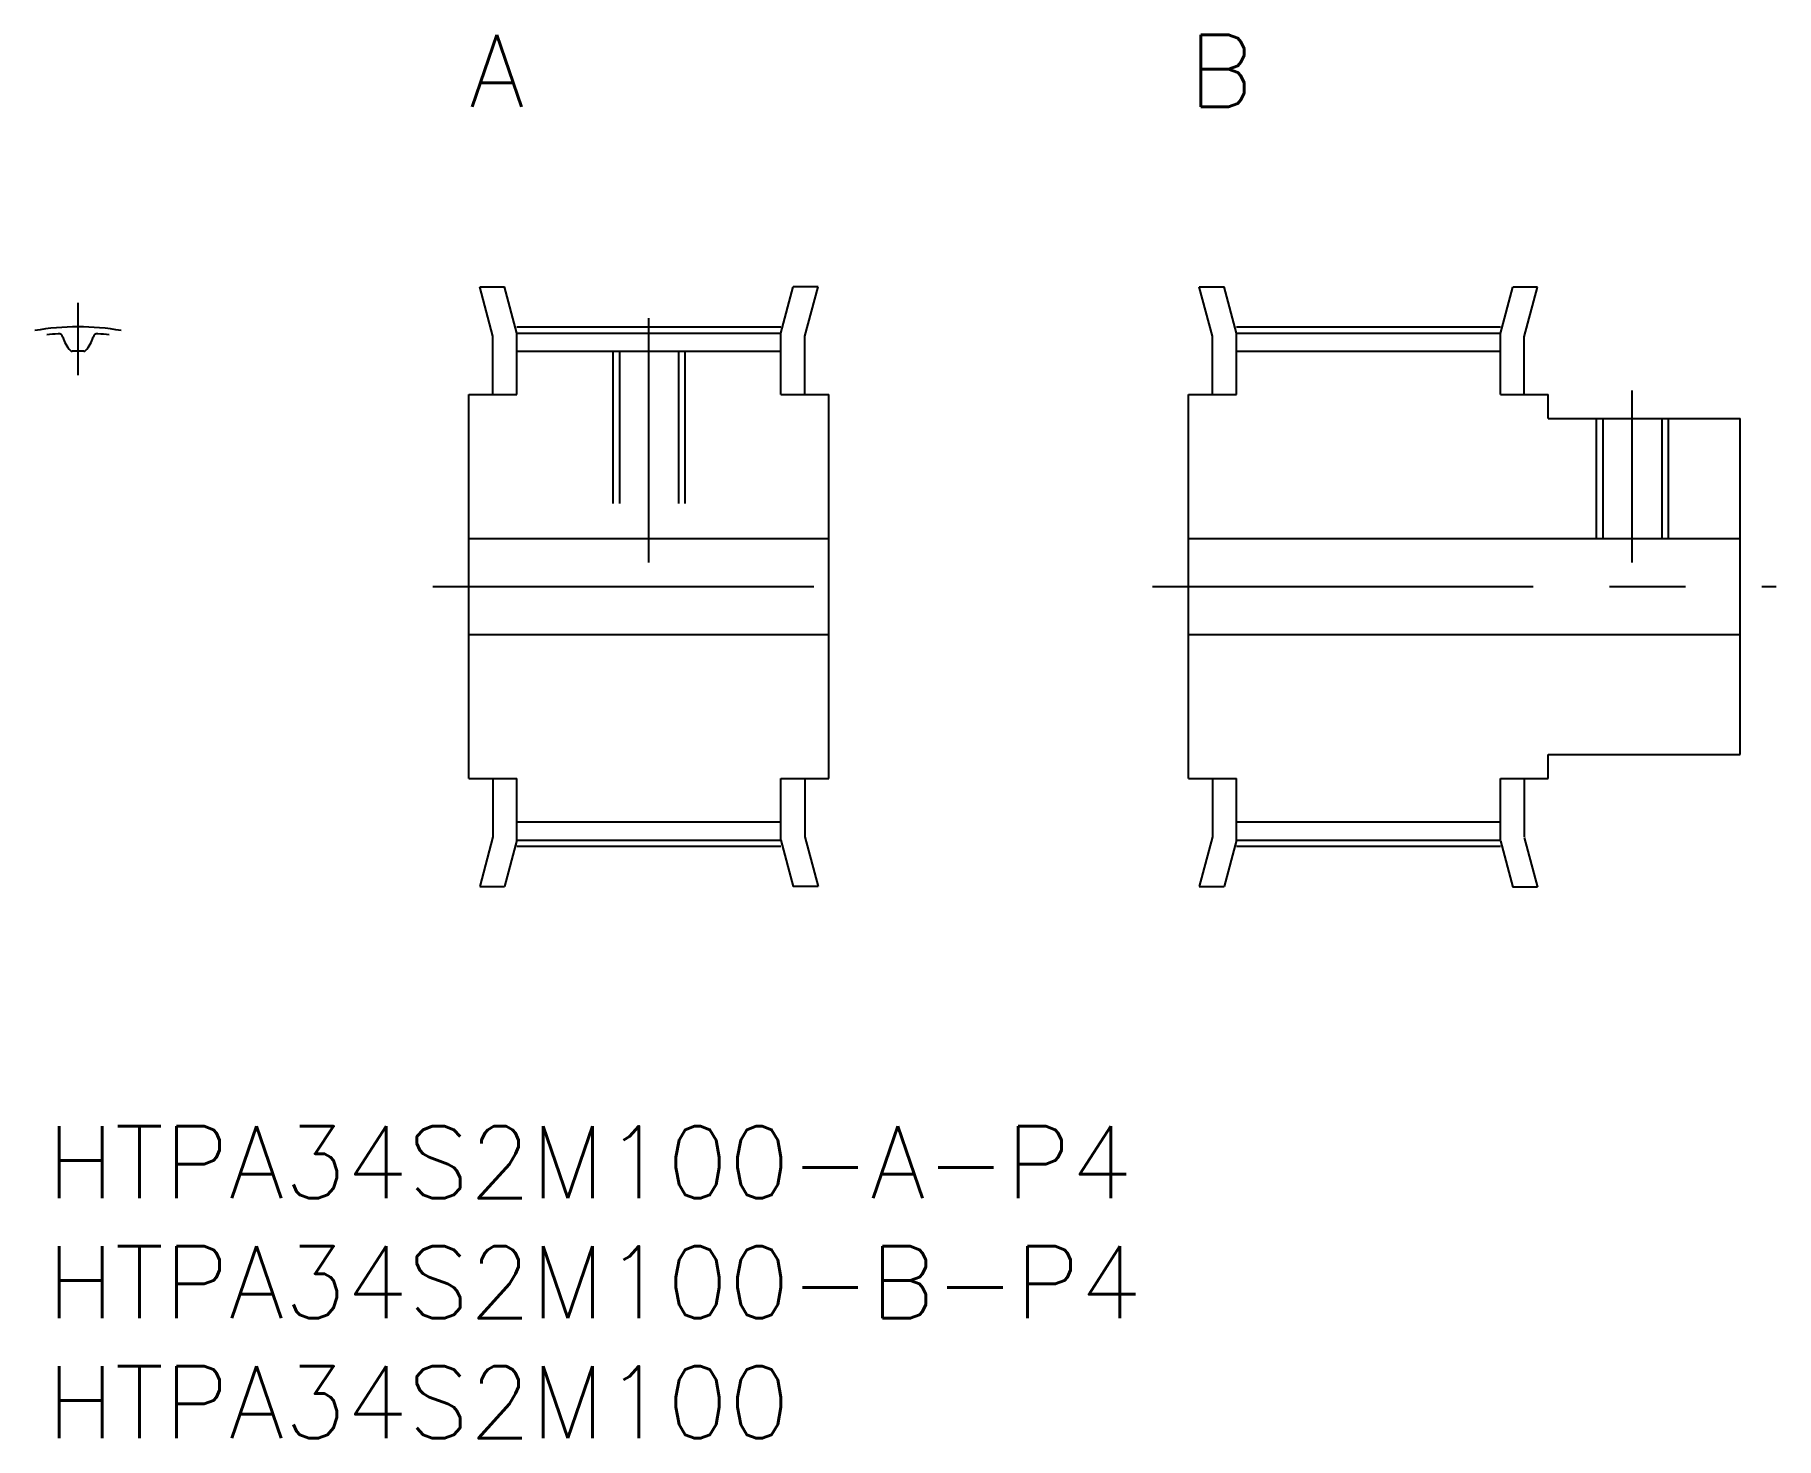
# Model space of a CAD drawing. Extents: x -0.5 to 72.1, y -13 to 45.5.
import ezdxf

# ---------------------------------------------------------------- set-up
doc = ezdxf.new("R2010")
doc.units = 0
doc.header["$LTSCALE"] = 0.5
doc.linetypes.add('CENTER', pattern=[50.8, 31.75, -6.35, 6.35, -6.35])
doc.linetypes.add('DASHED', pattern=[19.05, 12.7, -6.35])
for name, color, linetype in [('MSM_CENTER', 1, 'CENTER'), ('MSM_CONTINUOUS', 7, 'CONTINUOUS'), ('MSM_DASHED', 4, 'DASHED'), ('MSM_PART_NUMBER', 7, 'CONTINUOUS')]:
    doc.layers.add(name, color=color, linetype=linetype)
doc.styles.get("Standard").update_dxf_attribs({"font": 'txt.shx', "height": 1, "bigfont": 'bigfont.shx'})

# ---------------------------------------------------------------- blocks, each defined once
blk = doc.blocks.new('*U13')
at = {"layer": 'MSM_PART_NUMBER'}
blk.add_text('HTPA34S2M100-A-P4', height=3, dxfattribs=at).set_placement((0, -3))
blk = doc.blocks.new('*U14')
at = {"layer": 'MSM_PART_NUMBER'}
blk.add_text('HTPA34S2M100-B-P4', height=3, dxfattribs=at).set_placement((0, -8))
blk = doc.blocks.new('*U15')
at = {"layer": 'MSM_PART_NUMBER'}
blk.add_text('HTPA34S2M100', height=3, dxfattribs=at).set_placement((0, -13))

msp = doc.modelspace()

# ---------------------------------------------------------------- linework, layer by layer
at = {"layer": 'MSM_CENTER'}
for p, q in [((1.3, 31.31), (1.3, 34.324)), ((25.1, 23.5), (25.1, 33.685)), ((19.6, 33.325), (30.6, 33.325)), ((49.6, 33.325), (60.6, 33.325)), ((66.1, 23.5), (66.1, 30.668)), ((16.1, 22.5), (34.1, 22.5)), ((46.1, 22.5), (72.1, 22.5)), ((19.6, 11.675), (30.6, 11.675)), ((49.6, 11.675), (60.6, 11.675))]:
    msp.add_line(p, q, dxfattribs=at)
msp.add_arc((1.3, 22.5), 10.824, 80.42741, 99.57259, dxfattribs=at)
at = {"layer": 'MSM_CONTINUOUS'}
for p, q in [((18.6, 32.938), (18.048, 35)), ((18.048, 35), (19.083, 35)), ((19.6, 33.07), (19.083, 35)), ((30.6, 33.07), (31.117, 35)), ((32.153, 35), (31.117, 35)), ((31.6, 32.938), (32.153, 35)), ((48.6, 32.938), (48.048, 35)), ((48.048, 35), (49.083, 35)), ((49.6, 33.07), (49.083, 35)), ((60.6, 33.045), (61.117, 34.975)), ((62.153, 34.975), (61.117, 34.975)), ((61.6, 32.913), (62.153, 34.975)), ((18.6, 30.5), (18.6, 32.938)), ((19.6, 33.07), (30.6, 33.07)), ((19.6, 30.5), (19.6, 33.07)), ((30.6, 30.5), (30.6, 33.07)), ((31.6, 30.5), (31.6, 32.938)), ((48.6, 30.5), (48.6, 32.938)), ((49.6, 33.07), (60.6, 33.07)), ((49.6, 30.5), (49.6, 33.07)), ((60.6, 30.5), (60.6, 33.07)), ((61.6, 30.5), (61.6, 32.938)), ((19.6, 32.31), (30.6, 32.31)), ((49.6, 32.31), (60.6, 32.31)), ((17.6, 14.5), (17.6, 30.5)), ((17.6, 30.5), (19.6, 30.5)), ((30.6, 30.5), (32.6, 30.5)), ((32.6, 14.5), (32.6, 30.5)), ((47.6, 14.5), (47.6, 30.5)), ((47.6, 30.5), (49.6, 30.5)), ((60.6, 30.5), (62.6, 30.5)), ((62.6, 29.5), (62.6, 30.5)), ((62.6, 29.5), (70.6, 29.5)), ((70.6, 15.5), (70.6, 29.5)), ((17.6, 24.5), (32.6, 24.5)), ((47.6, 24.5), (70.6, 24.5)), ((70.6, 22.5), (70.6, 22.5)), ((17.6, 20.5), (32.6, 20.5)), ((47.6, 20.5), (70.6, 20.5)), ((70.6, 19.5), (70.6, 19.5)), ((62.6, 15.5), (70.6, 15.5)), ((62.6, 14.5), (62.6, 15.5)), ((17.6, 14.5), (19.6, 14.5)), ((18.6, 14.5), (18.6, 12.062)), ((19.6, 11.93), (19.6, 14.5)), ((30.6, 11.93), (30.6, 14.5)), ((30.6, 14.5), (32.6, 14.5)), ((31.6, 14.5), (31.6, 12.062)), ((47.6, 14.5), (49.6, 14.5)), ((48.6, 14.5), (48.6, 12.062)), ((49.6, 11.93), (49.6, 14.5)), ((60.6, 11.93), (60.6, 14.5)), ((60.6, 14.5), (62.6, 14.5)), ((61.6, 14.5), (61.6, 12.062)), ((19.6, 12.69), (30.6, 12.69)), ((49.6, 12.69), (60.6, 12.69)), ((18.6, 12.062), (18.048, 10)), ((19.6, 11.93), (19.083, 10)), ((19.6, 11.93), (30.6, 11.93)), ((30.6, 11.93), (31.117, 10)), ((31.6, 12.062), (32.153, 10)), ((48.6, 12.062), (48.048, 10)), ((49.6, 11.93), (49.083, 10)), ((49.6, 11.93), (60.6, 11.93)), ((60.6, 11.905), (61.117, 9.975)), ((61.6, 12.036), (62.153, 9.975)), ((18.048, 10), (19.083, 10)), ((32.153, 10), (31.117, 10)), ((48.048, 10), (49.083, 10)), ((62.153, 9.975), (61.117, 9.975))]:
    msp.add_line(p, q, dxfattribs=at)
for centre, radius, start, end in [((1.3, 22.5), 10.57, 94.49168, 97.06467), ((0.487, 32.848), 0.19, 15.06927, 94.49168), ((1.95, 33.242), 1.325, 195.06927, 222.97522), ((0.65, 33.242), 1.325, 317.02478, 344.93073), ((2.113, 32.848), 0.19, 85.50832, 164.93073), ((1.3, 22.5), 10.57, 82.93533, 85.50832), ((1.054, 32.407), 0.1, 222.97522, 271.42398), ((1.3, 22.5), 9.81, 88.57602, 91.42398), ((1.546, 32.407), 0.1, 268.57602, 317.02478)]:
    msp.add_arc(centre, radius, start, end, dxfattribs=at)
at = {"layer": 'MSM_DASHED'}
for p, q in [((23.6, 32.31), (23.6, 24.5)), ((23.871, 32.31), (23.871, 24.5)), ((26.33, 32.31), (26.33, 24.5)), ((26.6, 32.31), (26.6, 24.5)), ((64.6, 29.5), (64.6, 24.5)), ((64.871, 29.5), (64.871, 24.5)), ((67.33, 29.5), (67.33, 24.5)), ((67.6, 29.5), (67.6, 24.5))]:
    msp.add_line(p, q, dxfattribs=at)

# ---------------------------------------------------------------- block references
at = {"layer": 'MSM_CONTINUOUS'}
for name in ['*U13', '*U14', '*U15']:
    msp.add_blockref(name, (0, 0), dxfattribs=at)

# ---------------------------------------------------------------- texts
at = {"layer": 'MSM_PART_NUMBER'}
for s, p in [('A', (17.6, 42.5)), ('B', (47.6, 42.5))]:
    msp.add_text(s, height=3, dxfattribs=at).set_placement(p)

doc.saveas('drawing.dxf')
